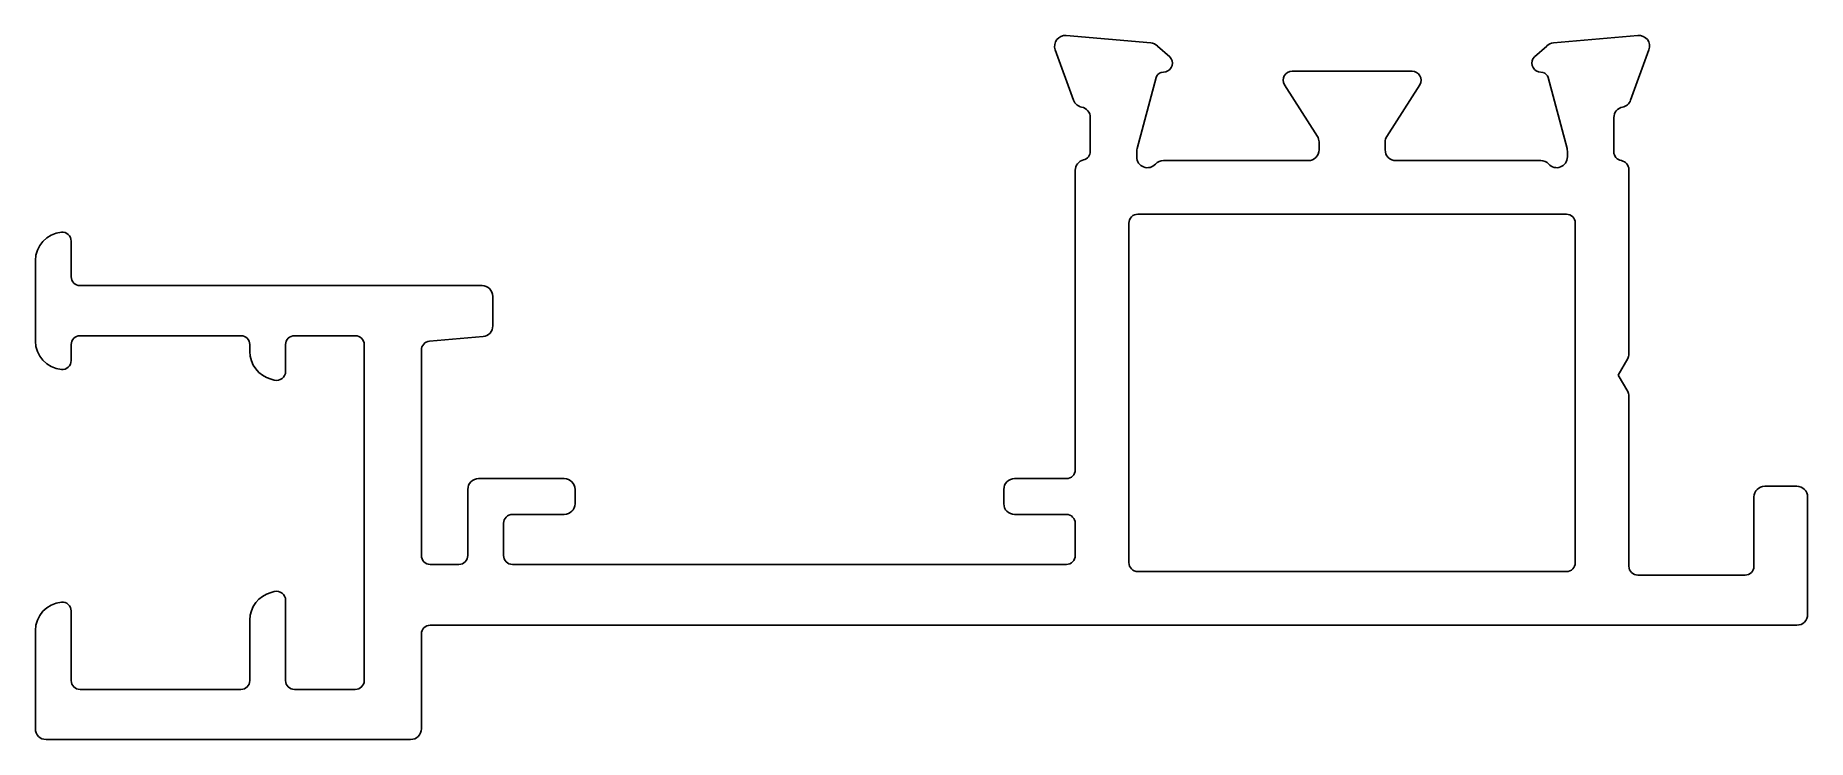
# Model space of a CAD drawing. Extents: x 2159.1 to 2208.7, y 1165.8 to 1185.5.
import ezdxf

# ---------------------------------------------------------------- set-up
doc = ezdxf.new("R2010")
doc.units = 0
doc.layers.get('0').update_dxf_attribs({"linetype": 'CONTINUOUS'})

msp = doc.modelspace()

# ---------------------------------------------------------------- linework, layer by layer
at = {"color": 0}
for p, q in [((2190.312, 1185.26), (2187.946, 1185.467)), ((2201.579, 1185.26), (2203.945, 1185.467)), ((2187.638, 1185.066), (2188.152, 1183.655)), ((2190.843, 1184.871), (2190.498, 1185.173)), ((2201.048, 1184.871), (2201.393, 1185.173)), ((2204.253, 1185.066), (2203.739, 1183.655)), ((2189.93, 1182.306), (2190.462, 1184.288)), ((2190.603, 1184.43), (2190.731, 1184.453)), ((2194.266, 1184.468), (2197.625, 1184.468)), ((2201.288, 1184.43), (2201.16, 1184.453)), ((2201.961, 1182.306), (2201.43, 1184.288)), ((2194.053, 1184.088), (2194.976, 1182.645)), ((2197.838, 1184.088), (2196.915, 1182.645)), ((2188.62, 1183.168), (2188.62, 1182.23)), ((2203.271, 1183.168), (2203.271, 1182.212)), ((2195.02, 1182.489), (2195.02, 1182.268)), ((2196.871, 1182.489), (2196.871, 1182.268)), ((2189.92, 1182.068), (2189.92, 1182.229)), ((2194.72, 1181.968), (2190.667, 1181.968)), ((2197.171, 1181.968), (2201.224, 1181.968)), ((2201.971, 1182.068), (2201.971, 1182.229)), ((2188.199, 1173.318), (2188.199, 1181.695)), ((2203.692, 1181.718), (2203.692, 1176.555)), ((2189.949, 1180.468), (2201.942, 1180.468)), ((2189.699, 1170.718), (2189.699, 1180.218)), ((2202.192, 1180.218), (2202.192, 1170.718)), ((2160.099, 1178.718), (2160.099, 1179.716)), ((2159.099, 1179.168), (2159.099, 1176.918)), ((2171.599, 1178.468), (2160.349, 1178.468)), ((2171.899, 1177.343), (2171.899, 1178.168)), ((2164.849, 1177.068), (2160.349, 1177.068)), ((2166.349, 1177.068), (2168.049, 1177.068)), ((2170.127, 1176.913), (2171.625, 1177.044)), ((2160.099, 1176.818), (2160.099, 1176.371)), ((2165.099, 1176.624), (2165.099, 1176.818)), ((2166.099, 1176.818), (2166.099, 1176.068)), ((2168.299, 1176.818), (2168.299, 1167.419)), ((2169.899, 1170.918), (2169.899, 1176.664)), ((2203.659, 1176.43), (2203.392, 1175.968)), ((2165.784, 1175.827), (2165.692, 1175.852)), ((2203.392, 1175.968), (2203.659, 1175.507)), ((2203.692, 1175.382), (2203.692, 1170.618)), ((2173.899, 1173.068), (2171.499, 1173.068)), ((2186.499, 1173.068), (2187.949, 1173.068)), ((2171.199, 1172.768), (2171.199, 1170.918)), ((2174.199, 1172.368), (2174.199, 1172.768)), ((2186.199, 1172.768), (2186.199, 1172.368)), ((2207.192, 1170.618), (2207.192, 1172.557)), ((2207.492, 1172.857), (2208.392, 1172.857)), ((2208.692, 1172.557), (2208.692, 1169.268)), ((2172.449, 1172.068), (2173.899, 1172.068)), ((2186.499, 1172.068), (2187.949, 1172.068)), ((2172.199, 1171.818), (2172.199, 1170.918)), ((2188.199, 1170.918), (2188.199, 1171.818)), ((2170.149, 1170.668), (2170.949, 1170.668)), ((2172.449, 1170.668), (2187.949, 1170.668)), ((2201.942, 1170.468), (2189.949, 1170.468)), ((2165.784, 1169.91), (2165.692, 1169.885)), ((2203.942, 1170.368), (2206.942, 1170.368)), ((2166.099, 1167.419), (2166.099, 1169.668)), ((2160.099, 1167.419), (2160.099, 1169.366)), ((2165.099, 1169.112), (2165.099, 1167.419)), ((2170.149, 1168.968), (2208.392, 1168.968)), ((2159.099, 1168.818), (2159.099, 1166.069)), ((2169.899, 1168.718), (2169.899, 1166.069)), ((2164.849, 1167.169), (2160.349, 1167.169)), ((2168.049, 1167.169), (2166.349, 1167.169)), ((2159.399, 1165.769), (2169.599, 1165.769))]:
    msp.add_line(p, q, dxfattribs=at)
for centre, radius, start, end in [((2187.92, 1185.168), 0.3, 85, 200), ((2203.971, 1185.168), 0.3, 340, 95), ((2190.286, 1184.961), 0.3, 45, 85), ((2190.667, 1184.694), 0.25, 285, 45), ((2201.225, 1184.694), 0.25, 135, 255), ((2201.605, 1184.961), 0.3, 95, 135), ((2190.655, 1184.236), 0.2, 105, 165), ((2194.266, 1184.218), 0.25, 90, 211.3955), ((2197.625, 1184.218), 0.25, 328.6045, 90), ((2201.237, 1184.236), 0.2, 15, 75), ((2188.434, 1183.757), 0.3, 200, 259.0957), ((2188.32, 1183.168), 0.3, 360, 79.0957), ((2203.571, 1183.168), 0.3, 100.9043, 180), ((2203.457, 1183.757), 0.3, 280.9043, 340), ((2190.22, 1182.229), 0.3, 165, 180), ((2194.72, 1182.489), 0.3, 0, 31.3955), ((2197.171, 1182.489), 0.3, 148.6045, 180), ((2201.671, 1182.229), 0.3, 0, 15), ((2188.499, 1181.695), 0.3, 103.5524, 180), ((2188.37, 1182.23), 0.25, 283.5524, 0), ((2190.22, 1182.068), 0.3, 180, 318.1897), ((2190.667, 1181.668), 0.3, 90, 138.1897), ((2194.72, 1182.268), 0.3, 270, 0), ((2197.171, 1182.268), 0.3, 180, 270), ((2201.224, 1181.668), 0.3, 41.8103, 90), ((2201.671, 1182.068), 0.3, 221.8103, 360), ((2203.521, 1182.212), 0.25, 180, 260.9226), ((2203.442, 1181.718), 0.25, 0, 80.9226), ((2189.949, 1180.218), 0.25, 89.9997, 180), ((2201.942, 1180.218), 0.25, 0, 89.9997), ((2159.899, 1179.168), 0.8, 95.2159, 180), ((2159.849, 1179.716), 0.25, 0, 95.2159), ((2160.349, 1178.718), 0.25, 180, 270), ((2171.599, 1178.168), 0.3, 0, 90), ((2171.599, 1177.343), 0.3, 275, 0), ((2159.899, 1176.918), 0.8, 180, 264.7841), ((2160.349, 1176.818), 0.25, 90, 180), ((2164.849, 1176.818), 0.25, 0, 90), ((2166.349, 1176.818), 0.25, 90, 180), ((2168.049, 1176.818), 0.25, 0, 90), ((2170.149, 1176.664), 0.25, 95, 180), ((2159.849, 1176.371), 0.25, 264.7841, 0), ((2165.899, 1176.624), 0.8, 180, 255), ((2203.442, 1176.555), 0.25, 329.9993, 0), ((2165.849, 1176.068), 0.25, 255, 0), ((2203.442, 1175.382), 0.25, 0, 30.0007), ((2171.499, 1172.768), 0.3, 90, 180), ((2173.899, 1172.768), 0.3, 0, 90), ((2186.499, 1172.768), 0.3, 90, 180), ((2187.949, 1173.318), 0.25, 270, 0), ((2207.492, 1172.557), 0.3, 90, 180), ((2208.392, 1172.557), 0.3, 0, 90), ((2172.449, 1171.818), 0.25, 90, 180), ((2173.899, 1172.368), 0.3, 270, 0), ((2186.499, 1172.368), 0.3, 180, 270), ((2187.949, 1171.818), 0.25, 0, 90), ((2170.149, 1170.918), 0.25, 180, 270), ((2170.949, 1170.918), 0.25, 270, 0), ((2172.449, 1170.918), 0.25, 180, 270), ((2187.949, 1170.918), 0.25, 270, 0), ((2189.949, 1170.718), 0.25, 180, 270), ((2201.942, 1170.718), 0.25, 270, 360), ((2203.942, 1170.618), 0.25, 180, 270), ((2206.942, 1170.618), 0.25, 270, 0), ((2165.849, 1169.668), 0.25, 0, 105), ((2159.899, 1168.818), 0.8, 95.2159, 180), ((2159.849, 1169.366), 0.25, 0, 95.2159), ((2165.899, 1169.112), 0.8, 105, 180), ((2170.149, 1168.718), 0.25, 90, 180), ((2208.392, 1169.268), 0.3, 270, 0), ((2160.349, 1167.419), 0.25, 180, 270), ((2164.849, 1167.419), 0.25, 270, 0), ((2166.349, 1167.419), 0.25, 180, 270), ((2168.049, 1167.419), 0.25, 270, 0), ((2159.399, 1166.069), 0.3, 180, 270), ((2169.599, 1166.069), 0.3, 270, 0)]:
    msp.add_arc(centre, radius, start, end, dxfattribs=at)

doc.saveas('drawing.dxf')
